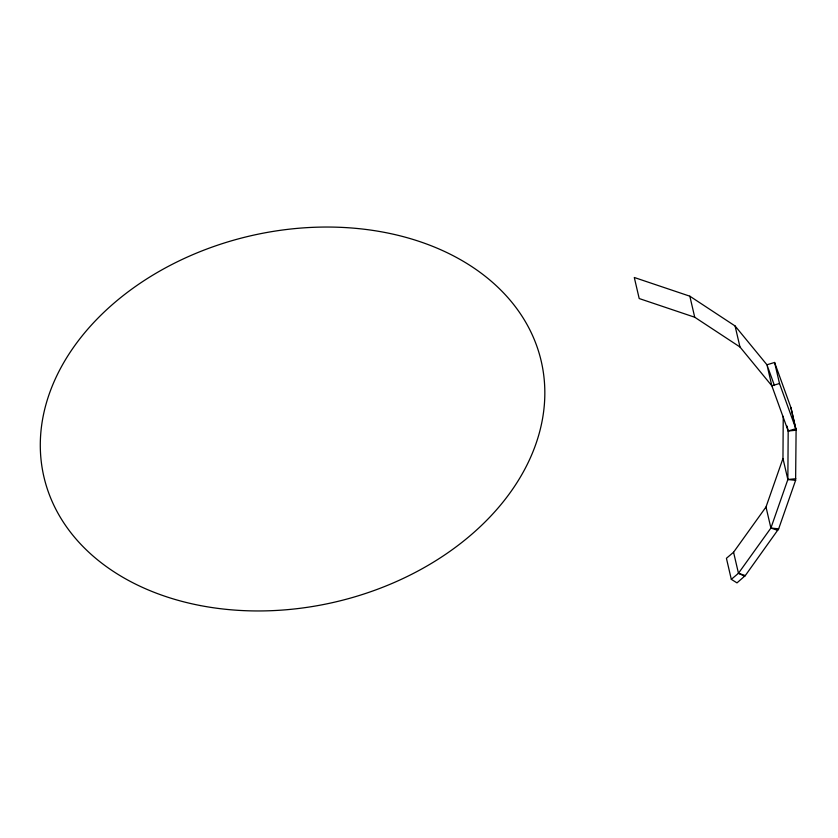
<?xml version="1.0" encoding="UTF-8"?>
<svg xmlns="http://www.w3.org/2000/svg" width="838" height="838" viewBox="0 0 838 838"><rect width="100%" height="100%" fill="white"/><g stroke="black" fill="none" stroke-linecap="round" stroke-linejoin="round"><path stroke-width="1.26" d="M795.618 480.321L787.856 479.525L788.181 431.004L771.85 385.805L739.975 346.995L694.723 317.235L639.195 298.538L634.293 277.493L689.831 296.191L735.073 325.961L766.948 364.771L774.595 362.466L790.936 407.666L796.1 430.219L795.618 480.321L778.659 528.841L745.307 575.57L736.99 582.881L731.312 579.341L738.467 573.265L770.897 528.045L787.856 479.525L782.964 458.48L783.237 416.35M731.312 579.341L726.42 558.297L733.564 552.232L766.005 507L782.964 458.48M774.595 362.466L779.497 383.5L771.85 385.805L766.948 364.771L774.459 385.532M787.029 426.06L788.181 431.004L795.828 428.7L779.497 383.5M788.181 431.004L796.1 430.219L790.936 407.666M787.856 479.525L795.775 478.728M766.005 507L770.897 528.045L778.659 528.841M770.897 528.045L777.748 530.349M733.564 552.232L738.467 573.265L745.307 575.57M738.467 573.265L744.689 576.272M735.073 325.961L739.975 346.995M689.831 296.191L694.723 317.235M200.188 605.528A255.297 187.922 -13.1 0 0 542.05 364.98A255.297 187.922 -13.1 0 0 135.452 286.481A255.297 187.922 -13.1 0 0 200.188 605.528"/></g></svg>
